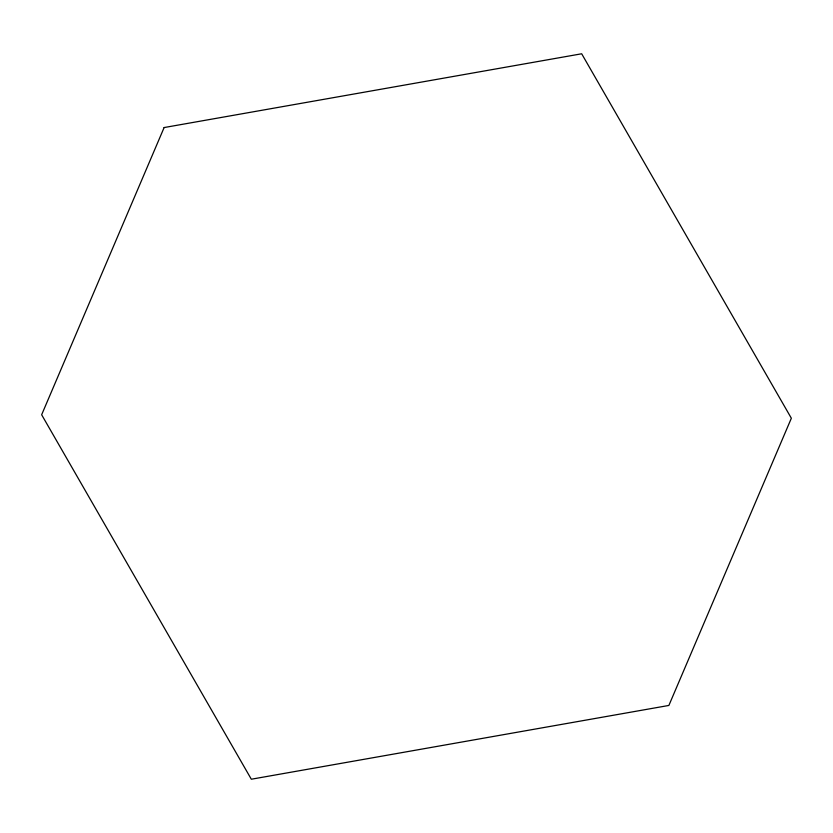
<?xml version="1.0" encoding="UTF-8"?>
<svg xmlns="http://www.w3.org/2000/svg" width="833" height="833" viewBox="0 0 833 833"><rect width="100%" height="100%" fill="white"/><g stroke="black" fill="none" stroke-linecap="round" stroke-linejoin="round"><path stroke-width="1.25" d="M164.122 127.553L41.65 414.761L251.327 779.219L668.878 705.447L791.35 418.239L581.673 53.781L164.122 127.553"/></g></svg>
